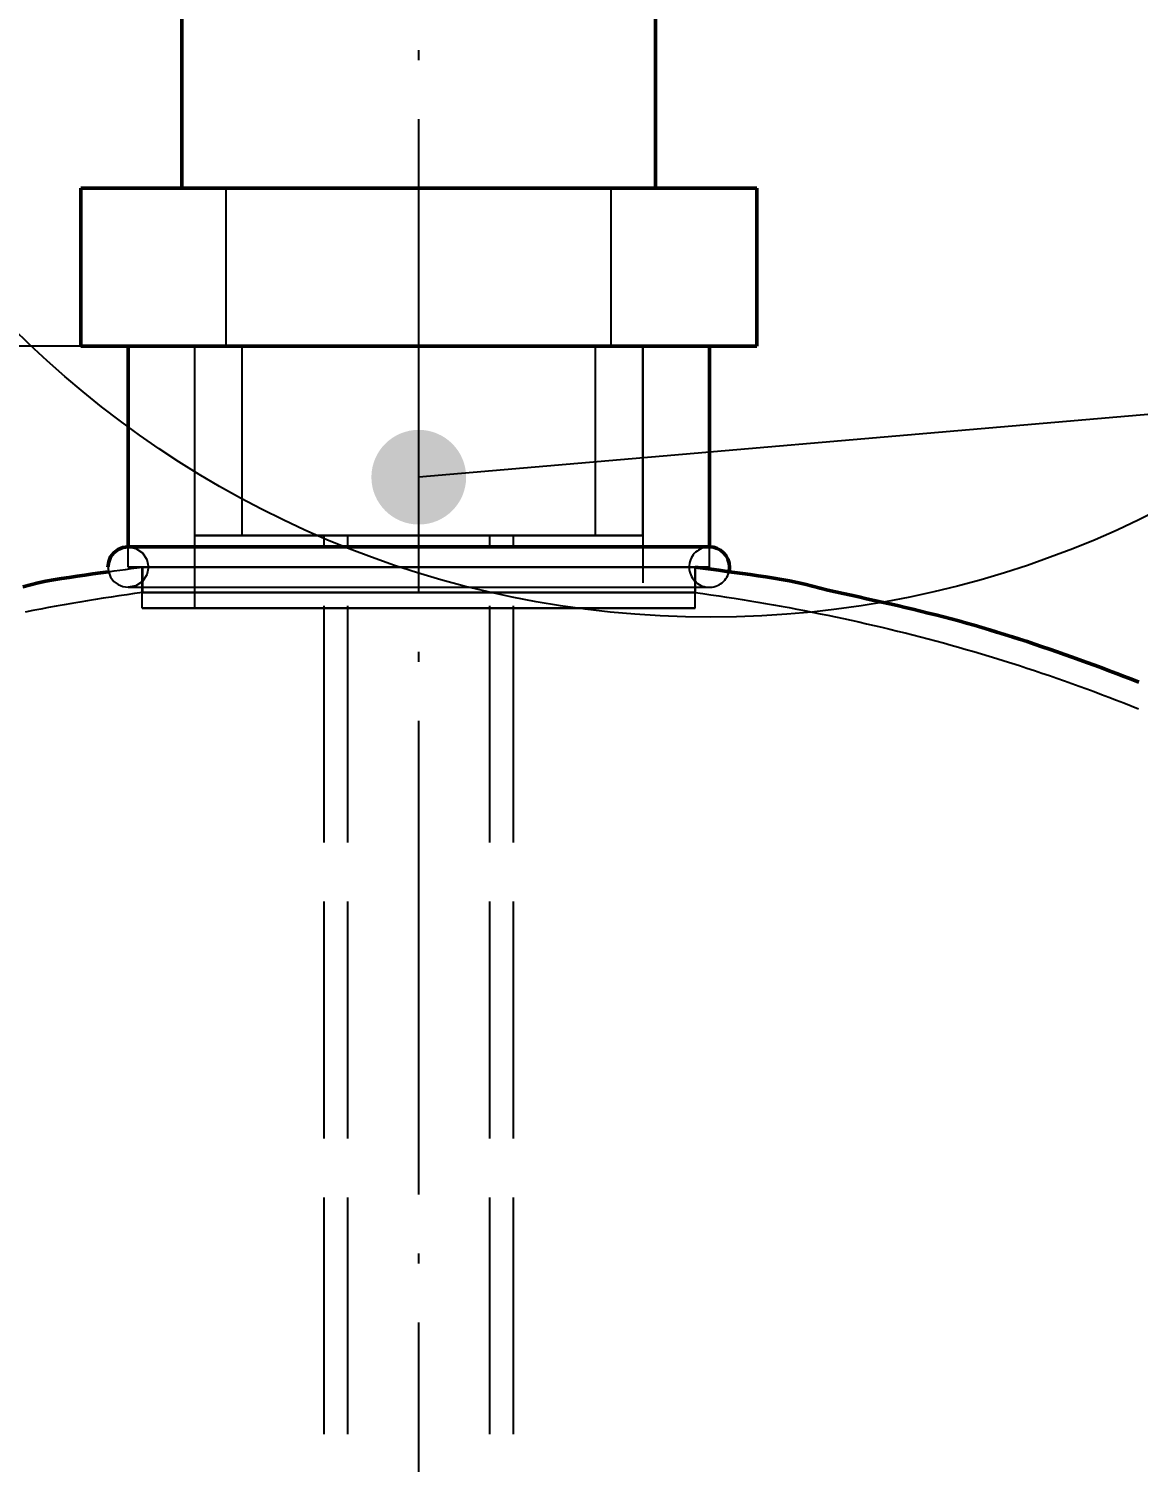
# Model space of a CAD drawing. Header units: millimetres. Extents: x 0 to 420, y 0 to 297.
# Drawn here: x 82.41 to 96.46, y 234.35 to 252.52 of the extents above; entities that cross this region are included whole.
import ezdxf

# ---------------------------------------------------------------- set-up
doc = ezdxf.new("R2010")
doc.units = ezdxf.units.MM
doc.linetypes.add('ISO02-TRAZOS', pattern=[3.75, 3, -0.75])
doc.linetypes.add('ISO04-TRAZO-PUNTO', pattern=[7.625, 6, -0.75, 0.125, -0.75])
for name, color, linetype, lineweight in [('01-VISIBLE', 7, 'CONTINUOUS', 50), ('02-OCULTA', 4, 'ISO02-TRAZOS', 25), ('03-EJE', 1, 'ISO04-TRAZO-PUNTO', 25), ('04-COTA', 3, 'CONTINUOUS', 25), ('08-FINA', 5, 'CONTINUOUS', 25)]:
    doc.layers.add(name, color=color, linetype=linetype, lineweight=lineweight)
doc.styles.add('ISO3098', font='isocpeur.ttf')
doc.dimstyles.new('FLAMA-ISO', dxfattribs={"dimtxt": 3.5, "dimasz": 3, "dimexe": 2, "dimexo": 1, "dimgap": 1, "dimtad": 1, "dimdec": 1, "dimtxsty": 'ISO3098', "dimcen": 2.5, "dimclrd": 3, "dimclre": 3, "dimclrt": 3, "dimazin": 3, "dimtfac": 1, "dimtmove": 0, "dimatfit": 3, "dimlwd": 25, "dimlwe": 25})

msp = doc.modelspace()

# ---------------------------------------------------------------- hatches: boundary and pattern name
at = {"layer": '08-FINA'}
h = msp.add_hatch(color=7, dxfattribs=at)
h.dxf.hatch_style = 1
edge = h.paths.add_edge_path()
edge.add_arc((87.35, 246.839), 0.6, 0, 360)

# ---------------------------------------------------------------- linework, layer by layer
at = {"layer": '01-VISIBLE'}
for p, q in [((84.35, 250.5), (84.35, 254.676)), ((90.35, 250.5), (90.35, 254.676)), ((83.07, 248.5), (83.07, 250.5)), ((91.63, 248.5), (91.63, 250.5)), ((83.67, 245.956), (83.67, 248.5)), ((91.03, 245.956), (91.03, 248.5))]:
    msp.add_line(p, q, dxfattribs=at)
for points in [[(83.07, 250.5), (83.171, 250.5), (83.271, 250.5), (83.372, 250.5), (83.473, 250.5), (83.574, 250.5), (83.674, 250.5), (83.775, 250.5), (83.876, 250.5), (83.976, 250.5), (84.077, 250.5), (84.178, 250.5), (84.278, 250.5), (84.379, 250.5), (84.48, 250.5), (84.581, 250.5), (84.681, 250.5), (84.782, 250.5), (84.883, 250.5), (84.983, 250.5), (85.084, 250.5), (85.185, 250.5), (85.286, 250.5), (85.386, 250.5), (85.487, 250.5), (85.588, 250.5), (85.688, 250.5), (85.789, 250.5), (85.89, 250.5), (85.99, 250.5), (86.091, 250.5), (86.192, 250.5), (86.293, 250.5), (86.393, 250.5), (86.494, 250.5), (86.595, 250.5), (86.695, 250.5), (86.796, 250.5), (86.897, 250.5), (86.998, 250.5), (87.098, 250.5), (87.199, 250.5), (87.3, 250.5), (87.4, 250.5), (87.501, 250.5), (87.602, 250.5), (87.702, 250.5), (87.803, 250.5), (87.904, 250.5), (88.005, 250.5), (88.105, 250.5), (88.206, 250.5), (88.307, 250.5), (88.407, 250.5), (88.508, 250.5), (88.609, 250.5), (88.71, 250.5), (88.81, 250.5), (88.911, 250.5), (89.012, 250.5), (89.112, 250.5), (89.213, 250.5), (89.314, 250.5), (89.414, 250.5), (89.515, 250.5), (89.616, 250.5), (89.717, 250.5), (89.817, 250.5), (89.918, 250.5), (90.019, 250.5), (90.119, 250.5), (90.22, 250.5), (90.321, 250.5), (90.422, 250.5), (90.522, 250.5), (90.623, 250.5), (90.724, 250.5), (90.824, 250.5), (90.925, 250.5), (91.026, 250.5), (91.126, 250.5), (91.227, 250.5), (91.328, 250.5), (91.429, 250.5), (91.529, 250.5), (91.63, 250.5)], [(83.07, 248.5), (83.171, 248.5), (83.271, 248.5), (83.372, 248.5), (83.473, 248.5), (83.574, 248.5), (83.674, 248.5), (83.775, 248.5), (83.876, 248.5), (83.976, 248.5), (84.077, 248.5), (84.178, 248.5), (84.278, 248.5), (84.379, 248.5), (84.48, 248.5), (84.581, 248.5), (84.681, 248.5), (84.782, 248.5), (84.883, 248.5), (84.983, 248.5), (85.084, 248.5), (85.185, 248.5), (85.286, 248.5), (85.386, 248.5), (85.487, 248.5), (85.588, 248.5), (85.688, 248.5), (85.789, 248.5), (85.89, 248.5), (85.99, 248.5), (86.091, 248.5), (86.192, 248.5), (86.293, 248.5), (86.393, 248.5), (86.494, 248.5), (86.595, 248.5), (86.695, 248.5), (86.796, 248.5), (86.897, 248.5), (86.998, 248.5), (87.098, 248.5), (87.199, 248.5), (87.3, 248.5), (87.4, 248.5), (87.501, 248.5), (87.602, 248.5), (87.702, 248.5), (87.803, 248.5), (87.904, 248.5), (88.005, 248.5), (88.105, 248.5), (88.206, 248.5), (88.307, 248.5), (88.407, 248.5), (88.508, 248.5), (88.609, 248.5), (88.71, 248.5), (88.81, 248.5), (88.911, 248.5), (89.012, 248.5), (89.112, 248.5), (89.213, 248.5), (89.314, 248.5), (89.414, 248.5), (89.515, 248.5), (89.616, 248.5), (89.717, 248.5), (89.817, 248.5), (89.918, 248.5), (90.019, 248.5), (90.119, 248.5), (90.22, 248.5), (90.321, 248.5), (90.422, 248.5), (90.522, 248.5), (90.623, 248.5), (90.724, 248.5), (90.824, 248.5), (90.925, 248.5), (91.026, 248.5), (91.126, 248.5), (91.227, 248.5), (91.328, 248.5), (91.429, 248.5), (91.529, 248.5), (91.63, 248.5)], [(83.67, 245.956), (83.604, 245.947), (83.542, 245.922), (83.489, 245.881), (83.448, 245.828), (83.423, 245.766), (83.414, 245.7)], [(91.03, 245.956), (90.929, 245.956), (90.828, 245.956), (90.728, 245.956), (90.627, 245.956), (90.526, 245.956), (90.425, 245.956), (90.324, 245.956), (90.223, 245.956), (90.123, 245.956), (90.022, 245.956), (89.921, 245.956), (89.82, 245.956), (89.719, 245.956), (89.618, 245.956), (89.518, 245.956), (89.417, 245.956), (89.316, 245.956), (89.215, 245.956), (89.114, 245.956), (89.014, 245.956), (88.913, 245.956), (88.812, 245.956), (88.711, 245.956), (88.61, 245.956), (88.509, 245.956), (88.409, 245.956), (88.308, 245.956), (88.207, 245.956), (88.106, 245.956), (88.005, 245.956), (87.905, 245.956), (87.804, 245.956), (87.703, 245.956), (87.602, 245.956), (87.501, 245.956), (87.4, 245.956), (87.3, 245.956), (87.199, 245.956), (87.098, 245.956), (86.997, 245.956), (86.896, 245.956), (86.795, 245.956), (86.695, 245.956), (86.594, 245.956), (86.493, 245.956), (86.392, 245.956), (86.291, 245.956), (86.191, 245.956), (86.09, 245.956), (85.989, 245.956), (85.888, 245.956), (85.787, 245.956), (85.686, 245.956), (85.586, 245.956), (85.485, 245.956), (85.384, 245.956), (85.283, 245.956), (85.182, 245.956), (85.082, 245.956), (84.981, 245.956), (84.88, 245.956), (84.779, 245.956), (84.678, 245.956), (84.577, 245.956), (84.477, 245.956), (84.376, 245.956), (84.275, 245.956), (84.174, 245.956), (84.073, 245.956), (83.972, 245.956), (83.872, 245.956), (83.771, 245.956), (83.67, 245.956)], [(82.334, 245.448), (82.431, 245.474), (82.529, 245.5), (82.627, 245.521), (82.726, 245.538), (82.825, 245.555), (82.924, 245.57), (83.023, 245.585), (83.123, 245.599), (83.222, 245.614), (83.321, 245.628), (83.421, 245.641)], [(96.469, 244.242), (96.375, 244.279), (96.282, 244.315), (96.188, 244.351), (96.094, 244.387), (96, 244.422), (95.906, 244.457), (95.812, 244.491), (95.718, 244.525), (95.623, 244.559), (95.529, 244.592), (95.434, 244.626), (95.339, 244.658), (95.244, 244.691), (95.149, 244.723), (95.054, 244.755), (94.959, 244.786), (94.863, 244.817), (94.768, 244.847), (94.672, 244.877), (94.576, 244.906), (94.48, 244.935), (94.383, 244.963), (94.287, 244.99), (94.19, 245.017), (94.093, 245.043), (93.996, 245.068), (93.899, 245.093), (93.802, 245.118), (93.704, 245.141), (93.607, 245.165), (93.509, 245.188), (93.411, 245.211), (93.314, 245.233), (93.216, 245.255), (93.118, 245.277), (93.02, 245.299), (92.922, 245.321), (92.824, 245.343), (92.726, 245.364), (92.628, 245.386), (92.531, 245.409), (92.433, 245.432), (92.336, 245.456), (92.239, 245.482), (92.142, 245.506), (92.043, 245.526), (91.944, 245.543), (91.845, 245.559), (91.746, 245.575), (91.647, 245.589), (91.548, 245.604), (91.448, 245.618), (91.349, 245.632), (91.25, 245.646), (91.15, 245.659), (91.051, 245.673), (90.951, 245.686), (90.852, 245.7)]]:
    msp.add_lwpolyline(points, dxfattribs=at)
for start, end in [(0, 90), (-13.2634, 0)]:
    msp.add_arc((91.03, 245.7), 0.256, start, end, dxfattribs=at)
at = {"layer": '02-OCULTA'}
for p, q in [((84.35, 250.5), (84.35, 262.334)), ((90.35, 250.5), (90.35, 262.334)), ((84.912, 248.5), (84.912, 250.5)), ((85.15, 250.5), (89.55, 250.5)), ((85.15, 250.5), (89.55, 250.5)), ((89.788, 248.5), (89.788, 250.5)), ((84.512, 245.178), (84.512, 248.5)), ((84.512, 246.1), (84.512, 248.5)), ((85.112, 246.1), (85.112, 248.5)), ((89.588, 246.1), (89.588, 248.5)), ((90.188, 248.5), (90.188, 245.178)), ((90.188, 246.1), (90.188, 248.5)), ((86.15, 140.96), (86.15, 246.1)), ((86.45, 140.96), (86.45, 246.1)), ((88.25, 140.96), (88.25, 246.1)), ((88.55, 140.96), (88.55, 246.1)), ((83.67, 245.7), (83.67, 245.956)), ((91.03, 245.7), (91.03, 245.956)), ((83.848, 245.178), (83.848, 245.7)), ((83.85, 245.7), (83.85, 245.378)), ((90.85, 245.7), (90.85, 245.378)), ((90.852, 245.178), (90.852, 245.7))]:
    msp.add_line(p, q, dxfattribs=at)
for points in [[(91.63, 250.5), (91.529, 250.5), (91.429, 250.5), (91.328, 250.5), (91.227, 250.5), (91.126, 250.5), (91.026, 250.5), (90.925, 250.5), (90.824, 250.5), (90.724, 250.5), (90.623, 250.5), (90.522, 250.5), (90.422, 250.5), (90.321, 250.5), (90.22, 250.5), (90.119, 250.5), (90.019, 250.5), (89.918, 250.5), (89.817, 250.5), (89.717, 250.5), (89.616, 250.5), (89.515, 250.5), (89.414, 250.5), (89.314, 250.5), (89.213, 250.5), (89.112, 250.5), (89.012, 250.5), (88.911, 250.5), (88.81, 250.5), (88.71, 250.5), (88.609, 250.5), (88.508, 250.5), (88.407, 250.5), (88.307, 250.5), (88.206, 250.5), (88.105, 250.5), (88.005, 250.5), (87.904, 250.5), (87.803, 250.5), (87.702, 250.5), (87.602, 250.5), (87.501, 250.5), (87.4, 250.5), (87.3, 250.5), (87.199, 250.5), (87.098, 250.5), (86.998, 250.5), (86.897, 250.5), (86.796, 250.5), (86.695, 250.5), (86.595, 250.5), (86.494, 250.5), (86.393, 250.5), (86.293, 250.5), (86.192, 250.5), (86.091, 250.5), (85.99, 250.5), (85.89, 250.5), (85.789, 250.5), (85.688, 250.5), (85.588, 250.5), (85.487, 250.5), (85.386, 250.5), (85.286, 250.5), (85.185, 250.5), (85.084, 250.5), (84.983, 250.5), (84.883, 250.5), (84.782, 250.5), (84.681, 250.5), (84.581, 250.5), (84.48, 250.5), (84.379, 250.5), (84.278, 250.5), (84.178, 250.5), (84.077, 250.5), (83.976, 250.5), (83.876, 250.5), (83.775, 250.5), (83.674, 250.5), (83.574, 250.5), (83.473, 250.5), (83.372, 250.5), (83.271, 250.5), (83.171, 250.5), (83.07, 250.5)], [(84.35, 250.5), (84.464, 250.5), (84.579, 250.5), (84.693, 250.5), (84.807, 250.5), (84.921, 250.5), (85.036, 250.5), (85.15, 250.5)], [(84.35, 250.5), (84.45, 250.5), (84.55, 250.5), (84.65, 250.5), (84.75, 250.5), (84.85, 250.5), (84.95, 250.5), (85.05, 250.5), (85.15, 250.5)], [(89.788, 250.5), (89.686, 250.5), (89.584, 250.5), (89.483, 250.5), (89.381, 250.5), (89.28, 250.5), (89.178, 250.5), (89.077, 250.5), (88.975, 250.5), (88.873, 250.5), (88.772, 250.5), (88.67, 250.5), (88.569, 250.5), (88.467, 250.5), (88.366, 250.5), (88.264, 250.5), (88.163, 250.5), (88.061, 250.5), (87.959, 250.5), (87.858, 250.5), (87.756, 250.5), (87.655, 250.5), (87.553, 250.5), (87.452, 250.5), (87.35, 250.5), (87.248, 250.5), (87.147, 250.5), (87.045, 250.5), (86.944, 250.5), (86.842, 250.5), (86.741, 250.5), (86.639, 250.5), (86.537, 250.5), (86.436, 250.5), (86.334, 250.5), (86.233, 250.5), (86.131, 250.5), (86.03, 250.5), (85.928, 250.5), (85.826, 250.5), (85.725, 250.5), (85.623, 250.5), (85.522, 250.5), (85.42, 250.5), (85.319, 250.5), (85.217, 250.5), (85.116, 250.5), (85.014, 250.5), (84.912, 250.5)], [(84.912, 250.5), (85.014, 250.5), (85.116, 250.5), (85.217, 250.5), (85.319, 250.5), (85.42, 250.5), (85.522, 250.5), (85.623, 250.5), (85.725, 250.5), (85.826, 250.5), (85.928, 250.5), (86.03, 250.5), (86.131, 250.5), (86.233, 250.5), (86.334, 250.5), (86.436, 250.5), (86.537, 250.5), (86.639, 250.5), (86.741, 250.5), (86.842, 250.5), (86.944, 250.5), (87.045, 250.5), (87.147, 250.5), (87.248, 250.5), (87.35, 250.5), (87.452, 250.5), (87.553, 250.5), (87.655, 250.5), (87.756, 250.5), (87.858, 250.5), (87.959, 250.5), (88.061, 250.5), (88.163, 250.5), (88.264, 250.5), (88.366, 250.5), (88.467, 250.5), (88.569, 250.5), (88.67, 250.5), (88.772, 250.5), (88.873, 250.5), (88.975, 250.5), (89.077, 250.5), (89.178, 250.5), (89.28, 250.5), (89.381, 250.5), (89.483, 250.5), (89.584, 250.5), (89.686, 250.5), (89.788, 250.5)], [(90.35, 250.5), (90.236, 250.5), (90.121, 250.5), (90.007, 250.5), (89.893, 250.5), (89.779, 250.5), (89.664, 250.5), (89.55, 250.5)], [(90.35, 250.5), (90.25, 250.5), (90.15, 250.5), (90.05, 250.5), (89.95, 250.5), (89.85, 250.5), (89.75, 250.5), (89.65, 250.5), (89.55, 250.5)], [(91.63, 248.5), (91.529, 248.5), (91.429, 248.5), (91.328, 248.5), (91.227, 248.5), (91.126, 248.5), (91.026, 248.5), (90.925, 248.5), (90.824, 248.5), (90.724, 248.5), (90.623, 248.5), (90.522, 248.5), (90.422, 248.5), (90.321, 248.5), (90.22, 248.5), (90.119, 248.5), (90.019, 248.5), (89.918, 248.5), (89.817, 248.5), (89.717, 248.5), (89.616, 248.5), (89.515, 248.5), (89.414, 248.5), (89.314, 248.5), (89.213, 248.5), (89.112, 248.5), (89.012, 248.5), (88.911, 248.5), (88.81, 248.5), (88.71, 248.5), (88.609, 248.5), (88.508, 248.5), (88.407, 248.5), (88.307, 248.5), (88.206, 248.5), (88.105, 248.5), (88.005, 248.5), (87.904, 248.5), (87.803, 248.5), (87.702, 248.5), (87.602, 248.5), (87.501, 248.5), (87.4, 248.5), (87.3, 248.5), (87.199, 248.5), (87.098, 248.5), (86.998, 248.5), (86.897, 248.5), (86.796, 248.5), (86.695, 248.5), (86.595, 248.5), (86.494, 248.5), (86.393, 248.5), (86.293, 248.5), (86.192, 248.5), (86.091, 248.5), (85.99, 248.5), (85.89, 248.5), (85.789, 248.5), (85.688, 248.5), (85.588, 248.5), (85.487, 248.5), (85.386, 248.5), (85.286, 248.5), (85.185, 248.5), (85.084, 248.5), (84.983, 248.5), (84.883, 248.5), (84.782, 248.5), (84.681, 248.5), (84.581, 248.5), (84.48, 248.5), (84.379, 248.5), (84.278, 248.5), (84.178, 248.5), (84.077, 248.5), (83.976, 248.5), (83.876, 248.5), (83.775, 248.5), (83.674, 248.5), (83.574, 248.5), (83.473, 248.5), (83.372, 248.5), (83.271, 248.5), (83.171, 248.5), (83.07, 248.5)], [(91.03, 248.5), (90.929, 248.5), (90.828, 248.5), (90.728, 248.5), (90.627, 248.5), (90.526, 248.5), (90.425, 248.5), (90.324, 248.5), (90.223, 248.5), (90.123, 248.5), (90.022, 248.5), (89.921, 248.5), (89.82, 248.5), (89.719, 248.5), (89.618, 248.5), (89.518, 248.5), (89.417, 248.5), (89.316, 248.5), (89.215, 248.5), (89.114, 248.5), (89.014, 248.5), (88.913, 248.5), (88.812, 248.5), (88.711, 248.5), (88.61, 248.5), (88.509, 248.5), (88.409, 248.5), (88.308, 248.5), (88.207, 248.5), (88.106, 248.5), (88.005, 248.5), (87.905, 248.5), (87.804, 248.5), (87.703, 248.5), (87.602, 248.5), (87.501, 248.5), (87.4, 248.5), (87.3, 248.5), (87.199, 248.5), (87.098, 248.5), (86.997, 248.5), (86.896, 248.5), (86.795, 248.5), (86.695, 248.5), (86.594, 248.5), (86.493, 248.5), (86.392, 248.5), (86.291, 248.5), (86.191, 248.5), (86.09, 248.5), (85.989, 248.5), (85.888, 248.5), (85.787, 248.5), (85.686, 248.5), (85.586, 248.5), (85.485, 248.5), (85.384, 248.5), (85.283, 248.5), (85.182, 248.5), (85.082, 248.5), (84.981, 248.5), (84.88, 248.5), (84.779, 248.5), (84.678, 248.5), (84.577, 248.5), (84.477, 248.5), (84.376, 248.5), (84.275, 248.5), (84.174, 248.5), (84.073, 248.5), (83.972, 248.5), (83.872, 248.5), (83.771, 248.5), (83.67, 248.5)], [(83.67, 248.5), (83.771, 248.5), (83.872, 248.5), (83.972, 248.5), (84.073, 248.5), (84.174, 248.5), (84.275, 248.5), (84.376, 248.5), (84.477, 248.5), (84.577, 248.5), (84.678, 248.5), (84.779, 248.5), (84.88, 248.5), (84.981, 248.5), (85.082, 248.5), (85.182, 248.5), (85.283, 248.5), (85.384, 248.5), (85.485, 248.5), (85.586, 248.5), (85.686, 248.5), (85.787, 248.5), (85.888, 248.5), (85.989, 248.5), (86.09, 248.5), (86.191, 248.5), (86.291, 248.5), (86.392, 248.5), (86.493, 248.5), (86.594, 248.5), (86.695, 248.5), (86.795, 248.5), (86.896, 248.5), (86.997, 248.5), (87.098, 248.5), (87.199, 248.5), (87.3, 248.5), (87.4, 248.5), (87.501, 248.5), (87.602, 248.5), (87.703, 248.5), (87.804, 248.5), (87.905, 248.5), (88.005, 248.5), (88.106, 248.5), (88.207, 248.5), (88.308, 248.5), (88.409, 248.5), (88.509, 248.5), (88.61, 248.5), (88.711, 248.5), (88.812, 248.5), (88.913, 248.5), (89.014, 248.5), (89.114, 248.5), (89.215, 248.5), (89.316, 248.5), (89.417, 248.5), (89.518, 248.5), (89.618, 248.5), (89.719, 248.5), (89.82, 248.5), (89.921, 248.5), (90.022, 248.5), (90.123, 248.5), (90.223, 248.5), (90.324, 248.5), (90.425, 248.5), (90.526, 248.5), (90.627, 248.5), (90.728, 248.5), (90.828, 248.5), (90.929, 248.5), (91.03, 248.5)], [(90.188, 248.5), (90.086, 248.5), (89.985, 248.5), (89.884, 248.5), (89.782, 248.5), (89.681, 248.5), (89.58, 248.5), (89.478, 248.5), (89.377, 248.5), (89.276, 248.5), (89.174, 248.5), (89.073, 248.5), (88.971, 248.5), (88.87, 248.5), (88.769, 248.5), (88.667, 248.5), (88.566, 248.5), (88.465, 248.5), (88.363, 248.5), (88.262, 248.5), (88.161, 248.5), (88.059, 248.5), (87.958, 248.5), (87.857, 248.5), (87.755, 248.5), (87.654, 248.5), (87.553, 248.5), (87.451, 248.5), (87.35, 248.5), (87.249, 248.5), (87.147, 248.5), (87.046, 248.5), (86.945, 248.5), (86.843, 248.5), (86.742, 248.5), (86.641, 248.5), (86.539, 248.5), (86.438, 248.5), (86.337, 248.5), (86.235, 248.5), (86.134, 248.5), (86.033, 248.5), (85.931, 248.5), (85.83, 248.5), (85.729, 248.5), (85.627, 248.5), (85.526, 248.5), (85.424, 248.5), (85.323, 248.5), (85.222, 248.5), (85.12, 248.5), (85.019, 248.5), (84.918, 248.5), (84.816, 248.5), (84.715, 248.5), (84.614, 248.5), (84.512, 248.5)], [(84.512, 248.5), (84.614, 248.5), (84.715, 248.5), (84.816, 248.5), (84.918, 248.5), (85.019, 248.5), (85.12, 248.5), (85.222, 248.5), (85.323, 248.5), (85.424, 248.5), (85.526, 248.5), (85.627, 248.5), (85.729, 248.5), (85.83, 248.5), (85.931, 248.5), (86.033, 248.5), (86.134, 248.5), (86.235, 248.5), (86.337, 248.5), (86.438, 248.5), (86.539, 248.5), (86.641, 248.5), (86.742, 248.5), (86.843, 248.5), (86.945, 248.5), (87.046, 248.5), (87.147, 248.5), (87.249, 248.5), (87.35, 248.5), (87.451, 248.5), (87.553, 248.5), (87.654, 248.5), (87.755, 248.5), (87.857, 248.5), (87.958, 248.5), (88.059, 248.5), (88.161, 248.5), (88.262, 248.5), (88.363, 248.5), (88.465, 248.5), (88.566, 248.5), (88.667, 248.5), (88.769, 248.5), (88.87, 248.5), (88.971, 248.5), (89.073, 248.5), (89.174, 248.5), (89.276, 248.5), (89.377, 248.5), (89.478, 248.5), (89.58, 248.5), (89.681, 248.5), (89.782, 248.5), (89.884, 248.5), (89.985, 248.5), (90.086, 248.5), (90.188, 248.5)], [(90.188, 248.5), (90.086, 248.5), (89.985, 248.5), (89.884, 248.5), (89.782, 248.5), (89.681, 248.5), (89.58, 248.5), (89.478, 248.5), (89.377, 248.5), (89.276, 248.5), (89.174, 248.5), (89.073, 248.5), (88.971, 248.5), (88.87, 248.5), (88.769, 248.5), (88.667, 248.5), (88.566, 248.5), (88.465, 248.5), (88.363, 248.5), (88.262, 248.5), (88.161, 248.5), (88.059, 248.5), (87.958, 248.5), (87.857, 248.5), (87.755, 248.5), (87.654, 248.5), (87.553, 248.5), (87.451, 248.5), (87.35, 248.5), (87.249, 248.5), (87.147, 248.5), (87.046, 248.5), (86.945, 248.5), (86.843, 248.5), (86.742, 248.5), (86.641, 248.5), (86.539, 248.5), (86.438, 248.5), (86.337, 248.5), (86.235, 248.5), (86.134, 248.5), (86.033, 248.5), (85.931, 248.5), (85.83, 248.5), (85.729, 248.5), (85.627, 248.5), (85.526, 248.5), (85.424, 248.5), (85.323, 248.5), (85.222, 248.5), (85.12, 248.5), (85.019, 248.5), (84.918, 248.5), (84.816, 248.5), (84.715, 248.5), (84.614, 248.5), (84.512, 248.5)], [(84.512, 248.5), (84.614, 248.5), (84.715, 248.5), (84.816, 248.5), (84.918, 248.5), (85.019, 248.5), (85.12, 248.5), (85.222, 248.5), (85.323, 248.5), (85.424, 248.5), (85.526, 248.5), (85.627, 248.5), (85.729, 248.5), (85.83, 248.5), (85.931, 248.5), (86.033, 248.5), (86.134, 248.5), (86.235, 248.5), (86.337, 248.5), (86.438, 248.5), (86.539, 248.5), (86.641, 248.5), (86.742, 248.5), (86.843, 248.5), (86.945, 248.5), (87.046, 248.5), (87.147, 248.5), (87.249, 248.5), (87.35, 248.5), (87.451, 248.5), (87.553, 248.5), (87.654, 248.5), (87.755, 248.5), (87.857, 248.5), (87.958, 248.5), (88.059, 248.5), (88.161, 248.5), (88.262, 248.5), (88.363, 248.5), (88.465, 248.5), (88.566, 248.5), (88.667, 248.5), (88.769, 248.5), (88.87, 248.5), (88.971, 248.5), (89.073, 248.5), (89.174, 248.5), (89.276, 248.5), (89.377, 248.5), (89.478, 248.5), (89.58, 248.5), (89.681, 248.5), (89.782, 248.5), (89.884, 248.5), (89.985, 248.5), (90.086, 248.5), (90.188, 248.5)], [(89.788, 248.5), (89.686, 248.5), (89.584, 248.5), (89.483, 248.5), (89.381, 248.5), (89.28, 248.5), (89.178, 248.5), (89.077, 248.5), (88.975, 248.5), (88.873, 248.5), (88.772, 248.5), (88.67, 248.5), (88.569, 248.5), (88.467, 248.5), (88.366, 248.5), (88.264, 248.5), (88.163, 248.5), (88.061, 248.5), (87.959, 248.5), (87.858, 248.5), (87.756, 248.5), (87.655, 248.5), (87.553, 248.5), (87.452, 248.5), (87.35, 248.5), (87.248, 248.5), (87.147, 248.5), (87.045, 248.5), (86.944, 248.5), (86.842, 248.5), (86.741, 248.5), (86.639, 248.5), (86.537, 248.5), (86.436, 248.5), (86.334, 248.5), (86.233, 248.5), (86.131, 248.5), (86.03, 248.5), (85.928, 248.5), (85.826, 248.5), (85.725, 248.5), (85.623, 248.5), (85.522, 248.5), (85.42, 248.5), (85.319, 248.5), (85.217, 248.5), (85.116, 248.5), (85.014, 248.5), (84.912, 248.5)], [(84.912, 248.5), (85.014, 248.5), (85.116, 248.5), (85.217, 248.5), (85.319, 248.5), (85.42, 248.5), (85.522, 248.5), (85.623, 248.5), (85.725, 248.5), (85.826, 248.5), (85.928, 248.5), (86.03, 248.5), (86.131, 248.5), (86.233, 248.5), (86.334, 248.5), (86.436, 248.5), (86.537, 248.5), (86.639, 248.5), (86.741, 248.5), (86.842, 248.5), (86.944, 248.5), (87.045, 248.5), (87.147, 248.5), (87.248, 248.5), (87.35, 248.5), (87.452, 248.5), (87.553, 248.5), (87.655, 248.5), (87.756, 248.5), (87.858, 248.5), (87.959, 248.5), (88.061, 248.5), (88.163, 248.5), (88.264, 248.5), (88.366, 248.5), (88.467, 248.5), (88.569, 248.5), (88.67, 248.5), (88.772, 248.5), (88.873, 248.5), (88.975, 248.5), (89.077, 248.5), (89.178, 248.5), (89.28, 248.5), (89.381, 248.5), (89.483, 248.5), (89.584, 248.5), (89.686, 248.5), (89.788, 248.5)], [(89.588, 248.5), (89.486, 248.5), (89.384, 248.5), (89.282, 248.5), (89.181, 248.5), (89.079, 248.5), (88.977, 248.5), (88.876, 248.5), (88.774, 248.5), (88.672, 248.5), (88.571, 248.5), (88.469, 248.5), (88.367, 248.5), (88.265, 248.5), (88.164, 248.5), (88.062, 248.5), (87.96, 248.5), (87.859, 248.5), (87.757, 248.5), (87.655, 248.5), (87.553, 248.5), (87.452, 248.5), (87.35, 248.5), (87.248, 248.5), (87.147, 248.5), (87.045, 248.5), (86.943, 248.5), (86.841, 248.5), (86.74, 248.5), (86.638, 248.5), (86.536, 248.5), (86.435, 248.5), (86.333, 248.5), (86.231, 248.5), (86.129, 248.5), (86.028, 248.5), (85.926, 248.5), (85.824, 248.5), (85.723, 248.5), (85.621, 248.5), (85.519, 248.5), (85.418, 248.5), (85.316, 248.5), (85.214, 248.5), (85.112, 248.5)], [(85.112, 248.5), (85.214, 248.5), (85.316, 248.5), (85.418, 248.5), (85.519, 248.5), (85.621, 248.5), (85.723, 248.5), (85.824, 248.5), (85.926, 248.5), (86.028, 248.5), (86.129, 248.5), (86.231, 248.5), (86.333, 248.5), (86.435, 248.5), (86.536, 248.5), (86.638, 248.5), (86.74, 248.5), (86.841, 248.5), (86.943, 248.5), (87.045, 248.5), (87.147, 248.5), (87.248, 248.5), (87.35, 248.5), (87.452, 248.5), (87.553, 248.5), (87.655, 248.5), (87.757, 248.5), (87.859, 248.5), (87.96, 248.5), (88.062, 248.5), (88.164, 248.5), (88.265, 248.5), (88.367, 248.5), (88.469, 248.5), (88.571, 248.5), (88.672, 248.5), (88.774, 248.5), (88.876, 248.5), (88.977, 248.5), (89.079, 248.5), (89.181, 248.5), (89.282, 248.5), (89.384, 248.5), (89.486, 248.5), (89.588, 248.5)], [(90.188, 246.1), (90.086, 246.1), (89.985, 246.1), (89.884, 246.1), (89.782, 246.1), (89.681, 246.1), (89.58, 246.1), (89.478, 246.1), (89.377, 246.1), (89.276, 246.1), (89.174, 246.1), (89.073, 246.1), (88.971, 246.1), (88.87, 246.1), (88.769, 246.1), (88.667, 246.1), (88.566, 246.1), (88.465, 246.1), (88.363, 246.1), (88.262, 246.1), (88.161, 246.1), (88.059, 246.1), (87.958, 246.1), (87.857, 246.1), (87.755, 246.1), (87.654, 246.1), (87.553, 246.1), (87.451, 246.1), (87.35, 246.1), (87.249, 246.1), (87.147, 246.1), (87.046, 246.1), (86.945, 246.1), (86.843, 246.1), (86.742, 246.1), (86.641, 246.1), (86.539, 246.1), (86.438, 246.1), (86.337, 246.1), (86.235, 246.1), (86.134, 246.1), (86.033, 246.1), (85.931, 246.1), (85.83, 246.1), (85.729, 246.1), (85.627, 246.1), (85.526, 246.1), (85.424, 246.1), (85.323, 246.1), (85.222, 246.1), (85.12, 246.1), (85.019, 246.1), (84.918, 246.1), (84.816, 246.1), (84.715, 246.1), (84.614, 246.1), (84.512, 246.1)], [(84.512, 246.1), (84.614, 246.1), (84.715, 246.1), (84.816, 246.1), (84.918, 246.1), (85.019, 246.1), (85.12, 246.1), (85.222, 246.1), (85.323, 246.1), (85.424, 246.1), (85.526, 246.1), (85.627, 246.1), (85.729, 246.1), (85.83, 246.1), (85.931, 246.1), (86.033, 246.1), (86.134, 246.1), (86.235, 246.1), (86.337, 246.1), (86.438, 246.1), (86.539, 246.1), (86.641, 246.1), (86.742, 246.1), (86.843, 246.1), (86.945, 246.1), (87.046, 246.1), (87.147, 246.1), (87.249, 246.1), (87.35, 246.1), (87.451, 246.1), (87.553, 246.1), (87.654, 246.1), (87.755, 246.1), (87.857, 246.1), (87.958, 246.1), (88.059, 246.1), (88.161, 246.1), (88.262, 246.1), (88.363, 246.1), (88.465, 246.1), (88.566, 246.1), (88.667, 246.1), (88.769, 246.1), (88.87, 246.1), (88.971, 246.1), (89.073, 246.1), (89.174, 246.1), (89.276, 246.1), (89.377, 246.1), (89.478, 246.1), (89.58, 246.1), (89.681, 246.1), (89.782, 246.1), (89.884, 246.1), (89.985, 246.1), (90.086, 246.1), (90.188, 246.1)], [(89.588, 246.1), (89.486, 246.1), (89.384, 246.1), (89.282, 246.1), (89.181, 246.1), (89.079, 246.1), (88.977, 246.1), (88.876, 246.1), (88.774, 246.1), (88.672, 246.1), (88.571, 246.1), (88.469, 246.1), (88.367, 246.1), (88.265, 246.1), (88.164, 246.1), (88.062, 246.1), (87.96, 246.1), (87.859, 246.1), (87.757, 246.1), (87.655, 246.1), (87.553, 246.1), (87.452, 246.1), (87.35, 246.1), (87.248, 246.1), (87.147, 246.1), (87.045, 246.1), (86.943, 246.1), (86.841, 246.1), (86.74, 246.1), (86.638, 246.1), (86.536, 246.1), (86.435, 246.1), (86.333, 246.1), (86.231, 246.1), (86.129, 246.1), (86.028, 246.1), (85.926, 246.1), (85.824, 246.1), (85.723, 246.1), (85.621, 246.1), (85.519, 246.1), (85.418, 246.1), (85.316, 246.1), (85.214, 246.1), (85.112, 246.1)], [(85.112, 246.1), (85.214, 246.1), (85.316, 246.1), (85.418, 246.1), (85.519, 246.1), (85.621, 246.1), (85.723, 246.1), (85.824, 246.1), (85.926, 246.1), (86.028, 246.1), (86.129, 246.1), (86.231, 246.1), (86.333, 246.1), (86.435, 246.1), (86.536, 246.1), (86.638, 246.1), (86.74, 246.1), (86.841, 246.1), (86.943, 246.1), (87.045, 246.1), (87.147, 246.1), (87.248, 246.1), (87.35, 246.1), (87.452, 246.1), (87.553, 246.1), (87.655, 246.1), (87.757, 246.1), (87.859, 246.1), (87.96, 246.1), (88.062, 246.1), (88.164, 246.1), (88.265, 246.1), (88.367, 246.1), (88.469, 246.1), (88.571, 246.1), (88.672, 246.1), (88.774, 246.1), (88.876, 246.1), (88.977, 246.1), (89.079, 246.1), (89.181, 246.1), (89.282, 246.1), (89.384, 246.1), (89.486, 246.1), (89.588, 246.1)], [(88.55, 246.1), (88.45, 246.1), (88.35, 246.1), (88.25, 246.1), (88.15, 246.1), (88.05, 246.1), (87.95, 246.1), (87.85, 246.1), (87.75, 246.1), (87.65, 246.1), (87.55, 246.1), (87.45, 246.1), (87.35, 246.1), (87.25, 246.1), (87.15, 246.1), (87.05, 246.1), (86.95, 246.1), (86.85, 246.1), (86.75, 246.1), (86.65, 246.1), (86.55, 246.1), (86.45, 246.1), (86.35, 246.1), (86.25, 246.1), (86.15, 246.1)], [(86.15, 246.1), (86.25, 246.1), (86.35, 246.1), (86.45, 246.1), (86.55, 246.1), (86.65, 246.1), (86.75, 246.1), (86.85, 246.1), (86.95, 246.1), (87.05, 246.1), (87.15, 246.1), (87.25, 246.1), (87.35, 246.1), (87.45, 246.1), (87.55, 246.1), (87.65, 246.1), (87.75, 246.1), (87.85, 246.1), (87.95, 246.1), (88.05, 246.1), (88.15, 246.1), (88.25, 246.1), (88.35, 246.1), (88.45, 246.1), (88.55, 246.1)], [(88.25, 246.1), (88.15, 246.1), (88.05, 246.1), (87.95, 246.1), (87.85, 246.1), (87.75, 246.1), (87.65, 246.1), (87.55, 246.1), (87.45, 246.1), (87.35, 246.1), (87.25, 246.1), (87.15, 246.1), (87.05, 246.1), (86.95, 246.1), (86.85, 246.1), (86.75, 246.1), (86.65, 246.1), (86.55, 246.1), (86.45, 246.1)], [(86.45, 246.1), (86.55, 246.1), (86.65, 246.1), (86.75, 246.1), (86.85, 246.1), (86.95, 246.1), (87.05, 246.1), (87.15, 246.1), (87.25, 246.1), (87.35, 246.1), (87.45, 246.1), (87.55, 246.1), (87.65, 246.1), (87.75, 246.1), (87.85, 246.1), (87.95, 246.1), (88.05, 246.1), (88.15, 246.1), (88.25, 246.1)], [(91.03, 245.956), (90.929, 245.956), (90.828, 245.956), (90.728, 245.956), (90.627, 245.956), (90.526, 245.956), (90.425, 245.956), (90.324, 245.956), (90.223, 245.956), (90.123, 245.956), (90.022, 245.956), (89.921, 245.956), (89.82, 245.956), (89.719, 245.956), (89.618, 245.956), (89.518, 245.956), (89.417, 245.956), (89.316, 245.956), (89.215, 245.956), (89.114, 245.956), (89.014, 245.956), (88.913, 245.956), (88.812, 245.956), (88.711, 245.956), (88.61, 245.956), (88.509, 245.956), (88.409, 245.956), (88.308, 245.956), (88.207, 245.956), (88.106, 245.956), (88.005, 245.956), (87.905, 245.956), (87.804, 245.956), (87.703, 245.956), (87.602, 245.956), (87.501, 245.956), (87.4, 245.956), (87.3, 245.956), (87.199, 245.956), (87.098, 245.956), (86.997, 245.956), (86.896, 245.956), (86.795, 245.956), (86.695, 245.956), (86.594, 245.956), (86.493, 245.956), (86.392, 245.956), (86.291, 245.956), (86.191, 245.956), (86.09, 245.956), (85.989, 245.956), (85.888, 245.956), (85.787, 245.956), (85.686, 245.956), (85.586, 245.956), (85.485, 245.956), (85.384, 245.956), (85.283, 245.956), (85.182, 245.956), (85.082, 245.956), (84.981, 245.956), (84.88, 245.956), (84.779, 245.956), (84.678, 245.956), (84.577, 245.956), (84.477, 245.956), (84.376, 245.956), (84.275, 245.956), (84.174, 245.956), (84.073, 245.956), (83.972, 245.956), (83.872, 245.956), (83.771, 245.956), (83.67, 245.956)], [(83.67, 245.956), (83.768, 245.937), (83.851, 245.881), (83.907, 245.798), (83.926, 245.7), (83.907, 245.602), (83.851, 245.519), (83.768, 245.464), (83.67, 245.444)], [(83.414, 245.7), (83.423, 245.634), (83.448, 245.572), (83.489, 245.519), (83.542, 245.478), (83.604, 245.453), (83.67, 245.444)], [(83.421, 245.641), (83.492, 245.651), (83.564, 245.661), (83.635, 245.671), (83.707, 245.681), (83.778, 245.69), (83.85, 245.7)], [(91.03, 245.7), (90.929, 245.7), (90.828, 245.7), (90.728, 245.7), (90.627, 245.7), (90.526, 245.7), (90.425, 245.7), (90.324, 245.7), (90.223, 245.7), (90.123, 245.7), (90.022, 245.7), (89.921, 245.7), (89.82, 245.7), (89.719, 245.7), (89.618, 245.7), (89.518, 245.7), (89.417, 245.7), (89.316, 245.7), (89.215, 245.7), (89.114, 245.7), (89.014, 245.7), (88.913, 245.7), (88.812, 245.7), (88.711, 245.7), (88.61, 245.7), (88.509, 245.7), (88.409, 245.7), (88.308, 245.7), (88.207, 245.7), (88.106, 245.7), (88.005, 245.7), (87.905, 245.7), (87.804, 245.7), (87.703, 245.7), (87.602, 245.7), (87.501, 245.7), (87.4, 245.7), (87.3, 245.7), (87.199, 245.7), (87.098, 245.7), (86.997, 245.7), (86.896, 245.7), (86.795, 245.7), (86.695, 245.7), (86.594, 245.7), (86.493, 245.7), (86.392, 245.7), (86.291, 245.7), (86.191, 245.7), (86.09, 245.7), (85.989, 245.7), (85.888, 245.7), (85.787, 245.7), (85.686, 245.7), (85.586, 245.7), (85.485, 245.7), (85.384, 245.7), (85.283, 245.7), (85.182, 245.7), (85.082, 245.7), (84.981, 245.7), (84.88, 245.7), (84.779, 245.7), (84.678, 245.7), (84.577, 245.7), (84.477, 245.7), (84.376, 245.7), (84.275, 245.7), (84.174, 245.7), (84.073, 245.7), (83.972, 245.7), (83.872, 245.7), (83.771, 245.7), (83.67, 245.7)], [(83.67, 245.7), (83.771, 245.7), (83.872, 245.7), (83.972, 245.7), (84.073, 245.7), (84.174, 245.7), (84.275, 245.7), (84.376, 245.7), (84.477, 245.7), (84.577, 245.7), (84.678, 245.7), (84.779, 245.7), (84.88, 245.7), (84.981, 245.7), (85.082, 245.7), (85.182, 245.7), (85.283, 245.7), (85.384, 245.7), (85.485, 245.7), (85.586, 245.7), (85.686, 245.7), (85.787, 245.7), (85.888, 245.7), (85.989, 245.7), (86.09, 245.7), (86.191, 245.7), (86.291, 245.7), (86.392, 245.7), (86.493, 245.7), (86.594, 245.7), (86.695, 245.7), (86.795, 245.7), (86.896, 245.7), (86.997, 245.7), (87.098, 245.7), (87.199, 245.7), (87.3, 245.7), (87.4, 245.7), (87.501, 245.7), (87.602, 245.7), (87.703, 245.7), (87.804, 245.7), (87.905, 245.7), (88.005, 245.7), (88.106, 245.7), (88.207, 245.7), (88.308, 245.7), (88.409, 245.7), (88.509, 245.7), (88.61, 245.7), (88.711, 245.7), (88.812, 245.7), (88.913, 245.7), (89.014, 245.7), (89.114, 245.7), (89.215, 245.7), (89.316, 245.7), (89.417, 245.7), (89.518, 245.7), (89.618, 245.7), (89.719, 245.7), (89.82, 245.7), (89.921, 245.7), (90.022, 245.7), (90.123, 245.7), (90.223, 245.7), (90.324, 245.7), (90.425, 245.7), (90.526, 245.7), (90.627, 245.7), (90.728, 245.7), (90.828, 245.7), (90.929, 245.7), (91.03, 245.7)], [(90.852, 245.7), (90.752, 245.7), (90.652, 245.7), (90.552, 245.7), (90.452, 245.7), (90.352, 245.7), (90.252, 245.7), (90.152, 245.7), (90.052, 245.7), (89.951, 245.7), (89.851, 245.7), (89.751, 245.7), (89.651, 245.7), (89.551, 245.7), (89.451, 245.7), (89.351, 245.7), (89.251, 245.7), (89.151, 245.7), (89.051, 245.7), (88.951, 245.7), (88.851, 245.7), (88.751, 245.7), (88.651, 245.7), (88.551, 245.7), (88.451, 245.7), (88.351, 245.7), (88.251, 245.7), (88.15, 245.7), (88.05, 245.7), (87.95, 245.7), (87.85, 245.7), (87.75, 245.7), (87.65, 245.7), (87.55, 245.7), (87.45, 245.7), (87.35, 245.7), (87.25, 245.7), (87.15, 245.7), (87.05, 245.7), (86.95, 245.7), (86.85, 245.7), (86.75, 245.7), (86.65, 245.7), (86.55, 245.7), (86.449, 245.7), (86.349, 245.7), (86.249, 245.7), (86.149, 245.7), (86.049, 245.7), (85.949, 245.7), (85.849, 245.7), (85.749, 245.7), (85.649, 245.7), (85.549, 245.7), (85.449, 245.7), (85.349, 245.7), (85.249, 245.7), (85.149, 245.7), (85.049, 245.7), (84.949, 245.7), (84.849, 245.7), (84.749, 245.7), (84.648, 245.7), (84.548, 245.7), (84.448, 245.7), (84.348, 245.7), (84.248, 245.7), (84.148, 245.7), (84.048, 245.7), (83.948, 245.7), (83.848, 245.7)], [(83.848, 245.7), (83.948, 245.7), (84.048, 245.7), (84.148, 245.7), (84.248, 245.7), (84.348, 245.7), (84.448, 245.7), (84.548, 245.7), (84.648, 245.7), (84.749, 245.7), (84.849, 245.7), (84.949, 245.7), (85.049, 245.7), (85.149, 245.7), (85.249, 245.7), (85.349, 245.7), (85.449, 245.7), (85.549, 245.7), (85.649, 245.7), (85.749, 245.7), (85.849, 245.7), (85.949, 245.7), (86.049, 245.7), (86.149, 245.7), (86.249, 245.7), (86.349, 245.7), (86.449, 245.7), (86.55, 245.7), (86.65, 245.7), (86.75, 245.7), (86.85, 245.7), (86.95, 245.7), (87.05, 245.7), (87.15, 245.7), (87.25, 245.7), (87.35, 245.7), (87.45, 245.7), (87.55, 245.7), (87.65, 245.7), (87.75, 245.7), (87.85, 245.7), (87.95, 245.7), (88.05, 245.7), (88.15, 245.7), (88.251, 245.7), (88.351, 245.7), (88.451, 245.7), (88.551, 245.7), (88.651, 245.7), (88.751, 245.7), (88.851, 245.7), (88.951, 245.7), (89.051, 245.7), (89.151, 245.7), (89.251, 245.7), (89.351, 245.7), (89.451, 245.7), (89.551, 245.7), (89.651, 245.7), (89.751, 245.7), (89.851, 245.7), (89.951, 245.7), (90.052, 245.7), (90.152, 245.7), (90.252, 245.7), (90.352, 245.7), (90.452, 245.7), (90.552, 245.7), (90.652, 245.7), (90.752, 245.7), (90.852, 245.7)], [(90.85, 245.7), (90.75, 245.7), (90.65, 245.7), (90.55, 245.7), (90.45, 245.7), (90.35, 245.7), (90.25, 245.7), (90.15, 245.7), (90.05, 245.7), (89.95, 245.7), (89.85, 245.7), (89.75, 245.7), (89.65, 245.7), (89.55, 245.7), (89.45, 245.7), (89.35, 245.7), (89.25, 245.7), (89.15, 245.7), (89.05, 245.7), (88.95, 245.7), (88.85, 245.7), (88.75, 245.7), (88.65, 245.7), (88.55, 245.7), (88.45, 245.7), (88.35, 245.7), (88.25, 245.7), (88.15, 245.7), (88.05, 245.7), (87.95, 245.7), (87.85, 245.7), (87.75, 245.7), (87.65, 245.7), (87.55, 245.7), (87.45, 245.7), (87.35, 245.7), (87.25, 245.7), (87.15, 245.7), (87.05, 245.7), (86.95, 245.7), (86.85, 245.7), (86.75, 245.7), (86.65, 245.7), (86.55, 245.7), (86.45, 245.7), (86.35, 245.7), (86.25, 245.7), (86.15, 245.7), (86.05, 245.7), (85.95, 245.7), (85.85, 245.7), (85.75, 245.7), (85.65, 245.7), (85.55, 245.7), (85.45, 245.7), (85.35, 245.7), (85.25, 245.7), (85.15, 245.7), (85.05, 245.7), (84.95, 245.7), (84.85, 245.7), (84.75, 245.7), (84.65, 245.7), (84.55, 245.7), (84.45, 245.7), (84.35, 245.7), (84.25, 245.7), (84.15, 245.7), (84.05, 245.7), (83.95, 245.7), (83.85, 245.7)], [(83.85, 245.7), (83.95, 245.7), (84.05, 245.7), (84.15, 245.7), (84.25, 245.7), (84.35, 245.7), (84.45, 245.7), (84.55, 245.7), (84.65, 245.7), (84.75, 245.7), (84.85, 245.7), (84.95, 245.7), (85.05, 245.7), (85.15, 245.7), (85.25, 245.7), (85.35, 245.7), (85.45, 245.7), (85.55, 245.7), (85.65, 245.7), (85.75, 245.7), (85.85, 245.7), (85.95, 245.7), (86.05, 245.7), (86.15, 245.7), (86.25, 245.7), (86.35, 245.7), (86.45, 245.7), (86.55, 245.7), (86.65, 245.7), (86.75, 245.7), (86.85, 245.7), (86.95, 245.7), (87.05, 245.7), (87.15, 245.7), (87.25, 245.7), (87.35, 245.7), (87.45, 245.7), (87.55, 245.7), (87.65, 245.7), (87.75, 245.7), (87.85, 245.7), (87.95, 245.7), (88.05, 245.7), (88.15, 245.7), (88.25, 245.7), (88.35, 245.7), (88.45, 245.7), (88.55, 245.7), (88.65, 245.7), (88.75, 245.7), (88.85, 245.7), (88.95, 245.7), (89.05, 245.7), (89.15, 245.7), (89.25, 245.7), (89.35, 245.7), (89.45, 245.7), (89.55, 245.7), (89.65, 245.7), (89.75, 245.7), (89.85, 245.7), (89.95, 245.7), (90.05, 245.7), (90.15, 245.7), (90.25, 245.7), (90.35, 245.7), (90.45, 245.7), (90.55, 245.7), (90.65, 245.7), (90.75, 245.7), (90.85, 245.7)], [(90.852, 245.7), (90.852, 245.7), (90.851, 245.7), (90.851, 245.7), (90.851, 245.7), (90.85, 245.7), (90.85, 245.7)], [(83.85, 245.378), (83.751, 245.364), (83.651, 245.35), (83.552, 245.335), (83.453, 245.32), (83.354, 245.305), (83.255, 245.289), (83.156, 245.273), (83.057, 245.256), (82.958, 245.239), (82.859, 245.222), (82.76, 245.204), (82.661, 245.186), (82.563, 245.168), (82.464, 245.149), (82.366, 245.129)], [(83.67, 245.444), (83.771, 245.444), (83.872, 245.444), (83.972, 245.444), (84.073, 245.444), (84.174, 245.444), (84.275, 245.444), (84.376, 245.444), (84.477, 245.444), (84.577, 245.444), (84.678, 245.444), (84.779, 245.444), (84.88, 245.444), (84.981, 245.444), (85.081, 245.444), (85.182, 245.444), (85.283, 245.444), (85.384, 245.444), (85.485, 245.444), (85.586, 245.444), (85.686, 245.444), (85.787, 245.444), (85.888, 245.444), (85.989, 245.444), (86.09, 245.444), (86.191, 245.444), (86.291, 245.444), (86.392, 245.444), (86.493, 245.444), (86.594, 245.444), (86.695, 245.444), (86.795, 245.444), (86.896, 245.444), (86.997, 245.444), (87.098, 245.444), (87.199, 245.444), (87.3, 245.444), (87.4, 245.444), (87.501, 245.444), (87.602, 245.444), (87.703, 245.444), (87.804, 245.444), (87.905, 245.444), (88.005, 245.444), (88.106, 245.444), (88.207, 245.444), (88.308, 245.444), (88.409, 245.444), (88.509, 245.444), (88.61, 245.444), (88.711, 245.444), (88.812, 245.444), (88.913, 245.444), (89.014, 245.444), (89.114, 245.444), (89.215, 245.444), (89.316, 245.444), (89.417, 245.444), (89.518, 245.444), (89.618, 245.444), (89.719, 245.444), (89.82, 245.444), (89.921, 245.444), (90.022, 245.444), (90.123, 245.444), (90.223, 245.444), (90.324, 245.444), (90.425, 245.444), (90.526, 245.444), (90.627, 245.444), (90.728, 245.444), (90.828, 245.444), (90.929, 245.444), (91.03, 245.444)], [(83.67, 245.444), (83.771, 245.444), (83.872, 245.444), (83.972, 245.444), (84.073, 245.444), (84.174, 245.444), (84.275, 245.444), (84.376, 245.444), (84.477, 245.444), (84.577, 245.444), (84.678, 245.444), (84.779, 245.444), (84.88, 245.444), (84.981, 245.444), (85.082, 245.444), (85.182, 245.444), (85.283, 245.444), (85.384, 245.444), (85.485, 245.444), (85.586, 245.444), (85.686, 245.444), (85.787, 245.444), (85.888, 245.444), (85.989, 245.444), (86.09, 245.444), (86.191, 245.444), (86.291, 245.444), (86.392, 245.444), (86.493, 245.444), (86.594, 245.444), (86.695, 245.444), (86.795, 245.444), (86.896, 245.444), (86.997, 245.444), (87.098, 245.444), (87.199, 245.444), (87.3, 245.444), (87.4, 245.444), (87.501, 245.444), (87.602, 245.444), (87.703, 245.444), (87.804, 245.444), (87.905, 245.444), (88.005, 245.444), (88.106, 245.444), (88.207, 245.444), (88.308, 245.444), (88.409, 245.444), (88.509, 245.444), (88.61, 245.444), (88.711, 245.444), (88.812, 245.444), (88.913, 245.444), (89.014, 245.444), (89.114, 245.444), (89.215, 245.444), (89.316, 245.444), (89.417, 245.444), (89.518, 245.444), (89.618, 245.444), (89.719, 245.444), (89.82, 245.444), (89.921, 245.444), (90.022, 245.444), (90.123, 245.444), (90.223, 245.444), (90.324, 245.444), (90.425, 245.444), (90.526, 245.444), (90.627, 245.444), (90.728, 245.444), (90.828, 245.444), (90.929, 245.444), (91.03, 245.444)], [(90.85, 245.378), (90.75, 245.378), (90.65, 245.378), (90.55, 245.378), (90.45, 245.378), (90.35, 245.378), (90.25, 245.378), (90.15, 245.378), (90.05, 245.378), (89.95, 245.378), (89.85, 245.378), (89.75, 245.378), (89.65, 245.378), (89.55, 245.378), (89.45, 245.378), (89.35, 245.378), (89.25, 245.378), (89.15, 245.378), (89.05, 245.378), (88.95, 245.378), (88.85, 245.378), (88.75, 245.378), (88.65, 245.378), (88.55, 245.378), (88.45, 245.378), (88.35, 245.378), (88.25, 245.378), (88.15, 245.378), (88.05, 245.378), (87.95, 245.378), (87.85, 245.378), (87.75, 245.378), (87.65, 245.378), (87.55, 245.378), (87.45, 245.378), (87.35, 245.378), (87.25, 245.378), (87.15, 245.378), (87.05, 245.378), (86.95, 245.378), (86.85, 245.378), (86.75, 245.378), (86.65, 245.378), (86.55, 245.378), (86.45, 245.378), (86.35, 245.378), (86.25, 245.378), (86.15, 245.378), (86.05, 245.378), (85.95, 245.378), (85.85, 245.378), (85.75, 245.378), (85.65, 245.378), (85.55, 245.378), (85.45, 245.378), (85.35, 245.378), (85.25, 245.378), (85.15, 245.378), (85.05, 245.378), (84.95, 245.378), (84.85, 245.378), (84.75, 245.378), (84.65, 245.378), (84.55, 245.378), (84.45, 245.378), (84.35, 245.378), (84.25, 245.378), (84.15, 245.378), (84.05, 245.378), (83.95, 245.378), (83.85, 245.378)], [(83.85, 245.378), (83.95, 245.378), (84.05, 245.378), (84.15, 245.378), (84.25, 245.378), (84.35, 245.378), (84.45, 245.378), (84.55, 245.378), (84.65, 245.378), (84.75, 245.378), (84.85, 245.378), (84.95, 245.378), (85.05, 245.378), (85.15, 245.378), (85.25, 245.378), (85.35, 245.378), (85.45, 245.378), (85.55, 245.378), (85.65, 245.378), (85.75, 245.378), (85.85, 245.378), (85.95, 245.378), (86.05, 245.378), (86.15, 245.378), (86.25, 245.378), (86.35, 245.378), (86.45, 245.378), (86.55, 245.378), (86.65, 245.378), (86.75, 245.378), (86.85, 245.378), (86.95, 245.378), (87.05, 245.378), (87.15, 245.378), (87.25, 245.378), (87.35, 245.378), (87.45, 245.378), (87.55, 245.378), (87.65, 245.378), (87.75, 245.378), (87.85, 245.378), (87.95, 245.378), (88.05, 245.378), (88.15, 245.378), (88.25, 245.378), (88.35, 245.378), (88.45, 245.378), (88.55, 245.378), (88.65, 245.378), (88.75, 245.378), (88.85, 245.378), (88.95, 245.378), (89.05, 245.378), (89.15, 245.378), (89.25, 245.378), (89.35, 245.378), (89.45, 245.378), (89.55, 245.378), (89.65, 245.378), (89.75, 245.378), (89.85, 245.378), (89.95, 245.378), (90.05, 245.378), (90.15, 245.378), (90.25, 245.378), (90.35, 245.378), (90.45, 245.378), (90.55, 245.378), (90.65, 245.378), (90.75, 245.378), (90.85, 245.378)], [(90.85, 245.378), (90.949, 245.364), (91.049, 245.35), (91.148, 245.335), (91.247, 245.32), (91.346, 245.305), (91.445, 245.289), (91.544, 245.273), (91.643, 245.256), (91.742, 245.239), (91.841, 245.222), (91.94, 245.204), (92.039, 245.186), (92.137, 245.168), (92.236, 245.149), (92.334, 245.129), (92.433, 245.109), (92.531, 245.089), (92.629, 245.069), (92.727, 245.048), (92.825, 245.026), (92.923, 245.004), (93.021, 244.982), (93.119, 244.96), (93.216, 244.937), (93.314, 244.913), (93.411, 244.889), (93.509, 244.865), (93.606, 244.84), (93.703, 244.815), (93.8, 244.79), (93.897, 244.764), (93.994, 244.738), (94.091, 244.711), (94.187, 244.684), (94.284, 244.656), (94.38, 244.628), (94.476, 244.6), (94.573, 244.571), (94.669, 244.541), (94.764, 244.512), (94.86, 244.482), (94.956, 244.451), (95.051, 244.42), (95.146, 244.389), (95.242, 244.357), (95.337, 244.325), (95.431, 244.292), (95.526, 244.259), (95.621, 244.225), (95.715, 244.191), (95.809, 244.157), (95.903, 244.122), (95.997, 244.086), (96.091, 244.051), (96.185, 244.014), (96.278, 243.978), (96.371, 243.941), (96.464, 243.903)], [(90.852, 245.178), (90.752, 245.178), (90.652, 245.178), (90.552, 245.178), (90.452, 245.178), (90.352, 245.178), (90.252, 245.178), (90.152, 245.178), (90.052, 245.178), (89.951, 245.178), (89.851, 245.178), (89.751, 245.178), (89.651, 245.178), (89.551, 245.178), (89.451, 245.178), (89.351, 245.178), (89.251, 245.178), (89.151, 245.178), (89.051, 245.178), (88.951, 245.178), (88.851, 245.178), (88.751, 245.178), (88.651, 245.178), (88.551, 245.178), (88.451, 245.178), (88.351, 245.178), (88.251, 245.178), (88.15, 245.178), (88.05, 245.178), (87.95, 245.178), (87.85, 245.178), (87.75, 245.178), (87.65, 245.178), (87.55, 245.178), (87.45, 245.178), (87.35, 245.178), (87.25, 245.178), (87.15, 245.178), (87.05, 245.178), (86.95, 245.178), (86.85, 245.178), (86.75, 245.178), (86.65, 245.178), (86.55, 245.178), (86.449, 245.178), (86.349, 245.178), (86.249, 245.178), (86.149, 245.178), (86.049, 245.178), (85.949, 245.178), (85.849, 245.178), (85.749, 245.178), (85.649, 245.178), (85.549, 245.178), (85.449, 245.178), (85.349, 245.178), (85.249, 245.178), (85.149, 245.178), (85.049, 245.178), (84.949, 245.178), (84.849, 245.178), (84.749, 245.178), (84.648, 245.178), (84.548, 245.178), (84.448, 245.178), (84.348, 245.178), (84.248, 245.178), (84.148, 245.178), (84.048, 245.178), (83.948, 245.178), (83.848, 245.178)], [(83.848, 245.178), (83.948, 245.178), (84.048, 245.178), (84.148, 245.178), (84.248, 245.178), (84.348, 245.178), (84.448, 245.178), (84.548, 245.178), (84.648, 245.178), (84.749, 245.178), (84.849, 245.178), (84.949, 245.178), (85.049, 245.178), (85.149, 245.178), (85.249, 245.178), (85.349, 245.178), (85.449, 245.178), (85.549, 245.178), (85.649, 245.178), (85.749, 245.178), (85.849, 245.178), (85.949, 245.178), (86.049, 245.178), (86.149, 245.178), (86.249, 245.178), (86.349, 245.178), (86.449, 245.178), (86.55, 245.178), (86.65, 245.178), (86.75, 245.178), (86.85, 245.178), (86.95, 245.178), (87.05, 245.178), (87.15, 245.178), (87.25, 245.178), (87.35, 245.178), (87.45, 245.178), (87.55, 245.178), (87.65, 245.178), (87.75, 245.178), (87.85, 245.178), (87.95, 245.178), (88.05, 245.178), (88.15, 245.178), (88.251, 245.178), (88.351, 245.178), (88.451, 245.178), (88.551, 245.178), (88.651, 245.178), (88.751, 245.178), (88.851, 245.178), (88.951, 245.178), (89.051, 245.178), (89.151, 245.178), (89.251, 245.178), (89.351, 245.178), (89.451, 245.178), (89.551, 245.178), (89.651, 245.178), (89.751, 245.178), (89.851, 245.178), (89.951, 245.178), (90.052, 245.178), (90.152, 245.178), (90.252, 245.178), (90.352, 245.178), (90.452, 245.178), (90.552, 245.178), (90.652, 245.178), (90.752, 245.178), (90.852, 245.178)], [(90.188, 245.178), (90.086, 245.178), (89.985, 245.178), (89.884, 245.178), (89.782, 245.178), (89.681, 245.178), (89.58, 245.178), (89.478, 245.178), (89.377, 245.178), (89.276, 245.178), (89.174, 245.178), (89.073, 245.178), (88.971, 245.178), (88.87, 245.178), (88.769, 245.178), (88.667, 245.178), (88.566, 245.178), (88.465, 245.178), (88.363, 245.178), (88.262, 245.178), (88.161, 245.178), (88.059, 245.178), (87.958, 245.178), (87.857, 245.178), (87.755, 245.178), (87.654, 245.178), (87.553, 245.178), (87.451, 245.178), (87.35, 245.178), (87.249, 245.178), (87.147, 245.178), (87.046, 245.178), (86.945, 245.178), (86.843, 245.178), (86.742, 245.178), (86.641, 245.178), (86.539, 245.178), (86.438, 245.178), (86.337, 245.178), (86.235, 245.178), (86.134, 245.178), (86.033, 245.178), (85.931, 245.178), (85.83, 245.178), (85.729, 245.178), (85.627, 245.178), (85.526, 245.178), (85.424, 245.178), (85.323, 245.178), (85.222, 245.178), (85.12, 245.178), (85.019, 245.178), (84.918, 245.178), (84.816, 245.178), (84.715, 245.178), (84.614, 245.178), (84.512, 245.178)], [(84.512, 245.178), (84.614, 245.178), (84.715, 245.178), (84.816, 245.178), (84.918, 245.178), (85.019, 245.178), (85.12, 245.178), (85.222, 245.178), (85.323, 245.178), (85.424, 245.178), (85.526, 245.178), (85.627, 245.178), (85.729, 245.178), (85.83, 245.178), (85.931, 245.178), (86.033, 245.178), (86.134, 245.178), (86.235, 245.178), (86.337, 245.178), (86.438, 245.178), (86.539, 245.178), (86.641, 245.178), (86.742, 245.178), (86.843, 245.178), (86.945, 245.178), (87.046, 245.178), (87.147, 245.178), (87.249, 245.178), (87.35, 245.178), (87.451, 245.178), (87.553, 245.178), (87.654, 245.178), (87.755, 245.178), (87.857, 245.178), (87.958, 245.178), (88.059, 245.178), (88.161, 245.178), (88.262, 245.178), (88.363, 245.178), (88.465, 245.178), (88.566, 245.178), (88.667, 245.178), (88.769, 245.178), (88.87, 245.178), (88.971, 245.178), (89.073, 245.178), (89.174, 245.178), (89.276, 245.178), (89.377, 245.178), (89.478, 245.178), (89.58, 245.178), (89.681, 245.178), (89.782, 245.178), (89.884, 245.178), (89.985, 245.178), (90.086, 245.178), (90.188, 245.178)]]:
    msp.add_lwpolyline(points, dxfattribs=at)
msp.add_arc((91.03, 245.7), 0.256, 90, -13.2634, dxfattribs=at)
at = {"layer": '03-EJE'}
msp.add_line((87.35, 131), (87.35, 253.5), dxfattribs=at)
at = {"layer": '08-FINA'}
msp.add_line((126.013, 250.166), (87.35, 246.839), dxfattribs=at)
msp.add_circle((91.05, 257.565), 12.5, dxfattribs=at)

# ---------------------------------------------------------------- dimensions: what is measured, and where the dimension line sits
at = {"layer": '04-COTA'}
msp.add_linear_dim(base=(53, 136), p1=(69.2, 136), p2=(84.35, 248.5), angle=90, dimstyle='FLAMA-ISO', override={"dimlfac": 5}, dxfattribs=at).render()

doc.saveas('drawing.dxf')
